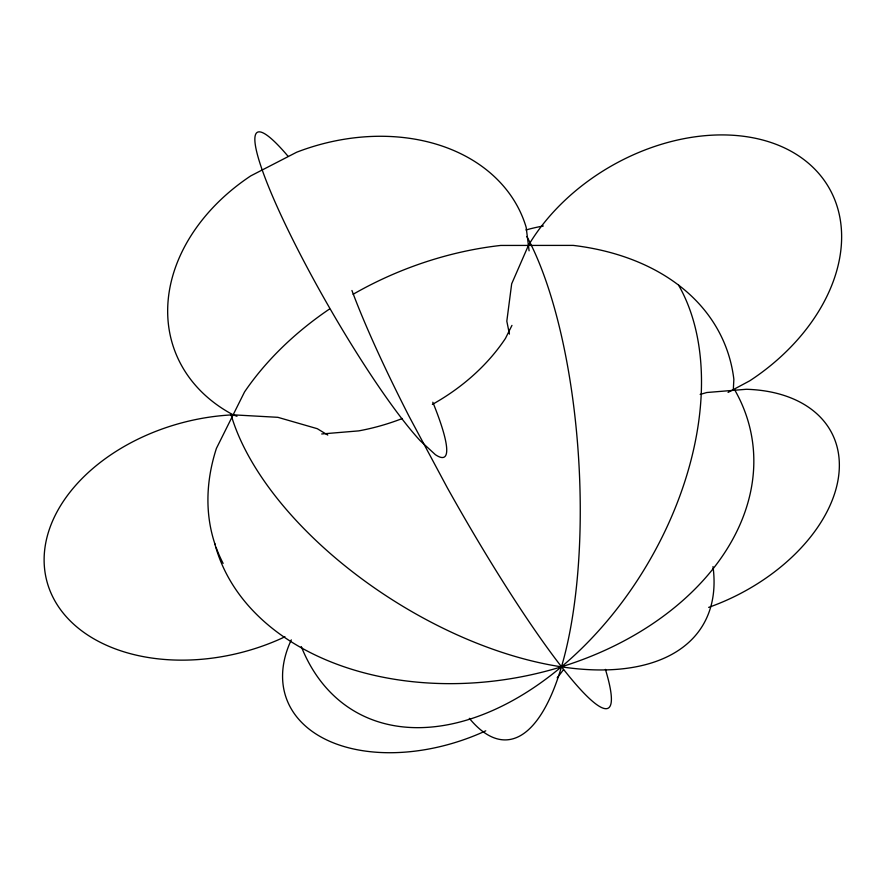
<?xml version="1.0" encoding="UTF-8"?>
<svg xmlns="http://www.w3.org/2000/svg" width="885" height="885" viewBox="0 0 885 885"><rect width="100%" height="100%" fill="white"/><g stroke="black" fill="none" stroke-linecap="round" stroke-linejoin="round"><path stroke-width="1.33" d="M733.289 390.351L733.853 379.311A273.93 190.762 -22.4 0 0 573.226 245.399L500.7 245.444A273.93 190.762 -22.4 0 0 353.104 294.285M511.961 325.392L505.468 338.391A186.326 143.237 -20.5 0 1 432.367 404.401M284.881 636.581L282.525 637.93A171.568 118.623 -14.8 0 1 46.097 578.049A171.568 118.623 -14.8 0 1 233.131 414.833L277.857 417.322L317.284 428.694L327.771 435.066M728.067 392.42L749.739 380.815A178.792 127.827 -30.1 0 0 795.239 153.691A178.792 127.827 -30.1 0 0 528.422 245.433L511.674 283.82L506.817 321.189L509.428 334.11M700.179 394.422L706.783 392.52L746.354 389.278A157.95 101.852 -26.6 0 1 838.073 479.758A157.95 101.852 -26.6 0 1 708.664 607.375M321.709 433.971L358.702 430.884A186.326 143.237 -20.5 0 0 402.409 418.483M236.97 416.271L233.131 414.833A186.326 143.237 -20.5 0 1 250.72 175.905L296.696 152.209A186.326 143.237 -20.5 0 1 526.155 227.268L529.097 250.82M432.809 402.221A187.41 24.935 60.1 0 1 435.365 454.658L420.187 440.697A187.41 24.935 60.1 0 1 281.187 215.564A187.41 24.935 60.1 0 1 288.079 156.302M223.12 563.38A273.93 190.762 -22.4 0 1 216.084 547.361M215.188 544.806A273.93 190.762 -22.4 0 1 216.405 448.407L244.548 391.933A273.93 190.762 -22.4 0 1 329.585 308.965M563.535 669.525A155.815 99.186 -19.9 0 1 557.163 677.822M485.754 730.833A155.815 99.186 -19.9 0 1 327.483 740.303A155.815 99.186 -19.9 0 1 291.309 639.877M605.417 669.37A274.14 33.431 60.9 0 1 447.257 487.668L408.97 416.149A274.14 33.431 60.9 0 1 351.931 290.49M678.563 285.103A274.162 176.69 -59.1 0 1 579.067 650.984A274.162 176.69 -59.1 0 1 301.287 646.57M525.989 229.956A274.162 176.69 -59.1 0 1 543.324 225.985M713 566.61A274.538 142.529 32.3 0 1 506.862 653.927A274.538 142.529 32.3 0 1 230.952 414.379M734.727 389.92A273.907 196.238 -10.2 0 1 557.307 668.053A273.907 196.238 -10.2 0 1 214.812 543.678M526.852 236.516A274.969 88.765 86.5 0 1 575.515 594.997A274.969 88.765 86.5 0 1 469.327 718.31"/></g></svg>
